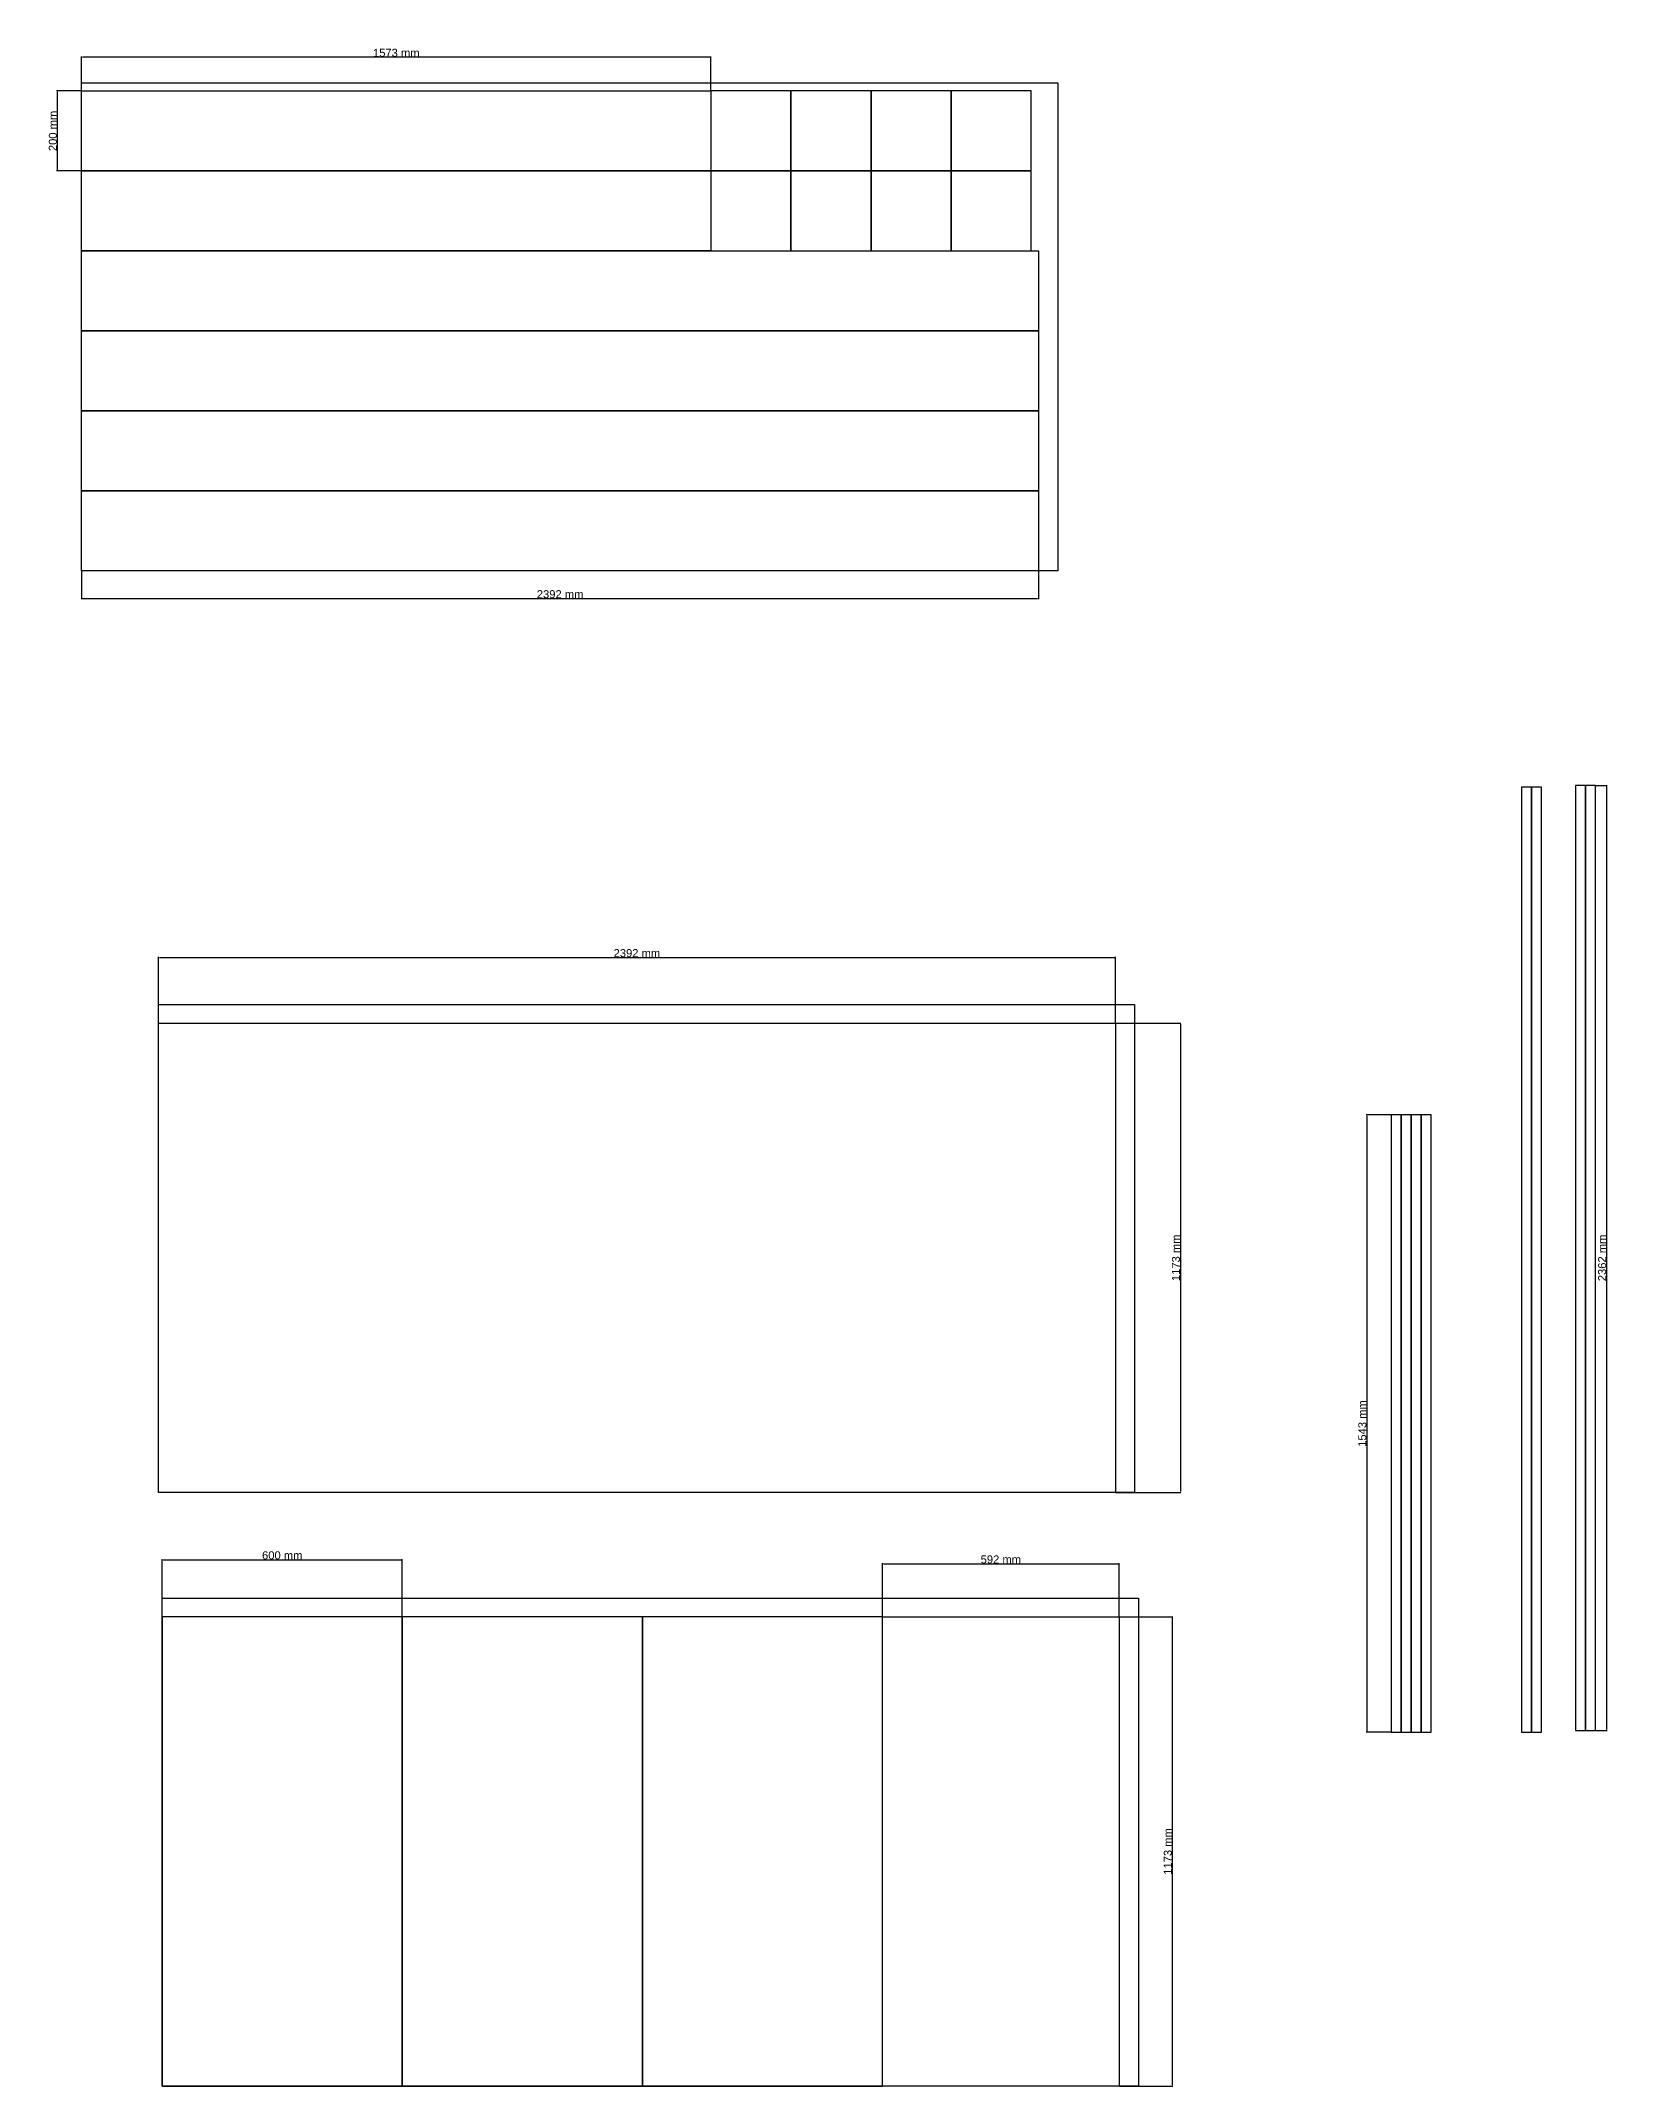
# Model space of a CAD drawing. Header units: millimetres. Extents: x -2408 to 21512, y -16072 to 7561.
# Drawn here: x 17580 to 21512, y -12760 to -7647 of the extents above; entities that cross this region are included whole.
import ezdxf

# ---------------------------------------------------------------- set-up
doc = ezdxf.new("R2010")
doc.units = ezdxf.units.MM
doc.styles.get("Standard").update_dxf_attribs({"font": 'arial.ttf'})
doc.dimstyles.new('Copy of ISO-25', dxfattribs={"dimtxt": 20, "dimasz": 2.5, "dimexe": 1.252, "dimexo": 0.625, "dimtad": 1, "dimdsep": 46, "dimtxsty": 'Standard', "dimcen": 2.5, "dimclrd": 2, "dimclre": 2, "dimclrt": 1, "dimadec": 0, "dimazin": 0, "dimtfac": 1, "dimtmove": 0, "dimatfit": 3, "dimfxl": 1, "dimarcsym": 0})

# ---------------------------------------------------------------- blocks, each defined once
blk = doc.blocks.new('*D113')
at = {"color": 2, "lineweight": -2, "transparency": 16777216}
for p, q in [((17681.1, -7772.5), (17619.3, -7772.5)), ((17620.6, -7775), (17620.6, -7970)), ((17681.1, -7972.5), (17619.3, -7972.5))]:
    blk.add_line(p, q, dxfattribs=at)
at = {"color": 2, "transparency": 16777216}
for points in [[(17620.2, -7775), (17621, -7775), (17620.6, -7772.5)], [(17620.2, -7970), (17621, -7970), (17620.6, -7972.5)]]:
    blk.add_solid(points, dxfattribs=at)
at = {"layer": 'Defpoints', "color": 0, "transparency": 16777216}
for p in [(17681.7, -7772.5), (17620.6, -7972.5), (17681.7, -7972.5)]:
    blk.add_point(p, dxfattribs=at)
at = {"color": 1, "transparency": 16777216, "insert": (17609.8, -7872.5), "char_height": 20, "attachment_point": 5, "rotation": 90}
blk.add_mtext('200 mm', dxfattribs=at)
blk = doc.blocks.new('*D114')
at = {"color": 2, "lineweight": -2, "transparency": 16777216}
for p, q in [((17681.7, -7771.8), (17681.7, -7686.8)), ((19252.2, -7688.1), (17684.2, -7688.1)), ((19254.7, -7771.8), (19254.7, -7686.8))]:
    blk.add_line(p, q, dxfattribs=at)
at = {"color": 2, "transparency": 16777216}
for points in [[(17684.2, -7687.7), (17684.2, -7688.5), (17681.7, -7688.1)], [(19252.2, -7687.7), (19252.2, -7688.5), (19254.7, -7688.1)]]:
    blk.add_solid(points, dxfattribs=at)
at = {"layer": 'Defpoints', "color": 0, "transparency": 16777216}
for p in [(17681.7, -7688.1), (17681.7, -7772.5), (19254.7, -7772.5)]:
    blk.add_point(p, dxfattribs=at)
at = {"color": 1, "transparency": 16777216, "insert": (18468.2, -7677.3), "char_height": 20, "attachment_point": 5}
blk.add_mtext('1573 mm', dxfattribs=at)
blk = doc.blocks.new('*D115')
at = {"color": 2, "lineweight": -2, "transparency": 16777216}
for p, q in [((17681.7, -8973.1), (17681.7, -9042.8)), ((20073.7, -8973.1), (20073.7, -9042.8)), ((17684.2, -9041.6), (20071.2, -9041.6))]:
    blk.add_line(p, q, dxfattribs=at)
at = {"color": 2, "transparency": 16777216}
for points in [[(17684.2, -9041.1), (17684.2, -9042), (17681.7, -9041.6)], [(20071.2, -9041.1), (20071.2, -9042), (20073.7, -9041.6)]]:
    blk.add_solid(points, dxfattribs=at)
at = {"layer": 'Defpoints', "color": 0, "transparency": 16777216}
for p in [(17681.7, -8972.5), (20073.7, -8972.5), (20073.7, -9041.6)]:
    blk.add_point(p, dxfattribs=at)
at = {"color": 1, "transparency": 16777216, "insert": (18877.7, -9030.7), "char_height": 20, "attachment_point": 5}
blk.add_mtext('2392 mm', dxfattribs=at)
blk = doc.blocks.new('*D123')
at = {"color": 2, "lineweight": -2, "transparency": 16777216}
for p, q in [((20954.3, -10332.3), (20892.4, -10332.3)), ((20893.7, -10334.8), (20893.7, -11872.8)), ((20954.3, -11875.3), (20892.4, -11875.3))]:
    blk.add_line(p, q, dxfattribs=at)
at = {"color": 2, "transparency": 16777216}
for points in [[(20893.3, -10334.8), (20894.1, -10334.8), (20893.7, -10332.3)], [(20893.3, -11872.8), (20894.1, -11872.8), (20893.7, -11875.3)]]:
    blk.add_solid(points, dxfattribs=at)
at = {"layer": 'Defpoints', "color": 0, "transparency": 16777216}
for p in [(20954.9, -10332.3), (20893.7, -11875.3), (20954.9, -11875.3)]:
    blk.add_point(p, dxfattribs=at)
at = {"color": 1, "transparency": 16777216, "insert": (20882.8, -11103.8), "char_height": 20, "attachment_point": 5, "rotation": 90}
blk.add_mtext('1543 mm', dxfattribs=at)
blk = doc.blocks.new('*D124')
at = {"color": 2, "lineweight": -2, "transparency": 16777216}
for p, q in [((21466.1, -9508.8), (21494.3, -9508.8)), ((21493, -9511.3), (21493, -11868.3)), ((21466.1, -11870.8), (21494.3, -11870.8))]:
    blk.add_line(p, q, dxfattribs=at)
at = {"color": 2, "transparency": 16777216}
for points in [[(21492.6, -9511.3), (21493.4, -9511.3), (21493, -9508.8)], [(21492.6, -11868.3), (21493.4, -11868.3), (21493, -11870.8)]]:
    blk.add_solid(points, dxfattribs=at)
at = {"layer": 'Defpoints', "color": 0, "transparency": 16777216}
for p in [(21465.5, -9508.8), (21465.5, -11870.8), (21493, -11870.8)]:
    blk.add_point(p, dxfattribs=at)
at = {"color": 1, "transparency": 16777216, "insert": (21482.2, -10689.8), "char_height": 20, "attachment_point": 5, "rotation": 90}
blk.add_mtext('2362 mm', dxfattribs=at)
blk = doc.blocks.new('*D129')
at = {"color": 2, "lineweight": -2, "transparency": 16777216}
for p, q in [((17873.6, -10102.4), (17873.6, -9937.5)), ((17876.1, -9938.7), (20263.1, -9938.7)), ((20265.6, -10102.4), (20265.6, -9937.5))]:
    blk.add_line(p, q, dxfattribs=at)
at = {"color": 2, "transparency": 16777216}
for points in [[(17876.1, -9938.3), (17876.1, -9939.1), (17873.6, -9938.7)], [(20263.1, -9938.3), (20263.1, -9939.1), (20265.6, -9938.7)]]:
    blk.add_solid(points, dxfattribs=at)
at = {"layer": 'Defpoints', "color": 0, "transparency": 16777216}
for p in [(20265.6, -9938.7), (17873.6, -10103), (20265.6, -10103)]:
    blk.add_point(p, dxfattribs=at)
at = {"color": 1, "transparency": 16777216, "insert": (19069.6, -9927.9), "char_height": 20, "attachment_point": 5}
blk.add_mtext('2392 mm', dxfattribs=at)
blk = doc.blocks.new('*D130')
at = {"color": 2, "lineweight": -2, "transparency": 16777216}
for p, q in [((20266.2, -10103), (20429.1, -10103)), ((20427.9, -10105.5), (20427.9, -11273.5)), ((20266.2, -11276), (20429.1, -11276))]:
    blk.add_line(p, q, dxfattribs=at)
at = {"color": 2, "transparency": 16777216}
for points in [[(20427.5, -10105.5), (20428.3, -10105.5), (20427.9, -10103)], [(20427.5, -11273.5), (20428.3, -11273.5), (20427.9, -11276)]]:
    blk.add_solid(points, dxfattribs=at)
at = {"layer": 'Defpoints', "color": 0, "transparency": 16777216}
for p in [(20265.6, -10103), (20265.6, -11276), (20427.9, -11276)]:
    blk.add_point(p, dxfattribs=at)
at = {"color": 1, "transparency": 16777216, "insert": (20417, -10689.5), "char_height": 20, "attachment_point": 5, "rotation": 90}
blk.add_mtext('1173 mm', dxfattribs=at)
blk = doc.blocks.new('*D131')
at = {"color": 2, "lineweight": -2, "transparency": 16777216}
for p, q in [((17883.2, -11586.5), (17883.2, -11443)), ((17885.7, -11444.2), (18480.7, -11444.2)), ((18483.2, -11586.5), (18483.2, -11443))]:
    blk.add_line(p, q, dxfattribs=at)
at = {"color": 2, "transparency": 16777216}
for points in [[(17885.7, -11443.8), (17885.7, -11444.6), (17883.2, -11444.2)], [(18480.7, -11443.8), (18480.7, -11444.6), (18483.2, -11444.2)]]:
    blk.add_solid(points, dxfattribs=at)
at = {"layer": 'Defpoints', "color": 0, "transparency": 16777216}
for p in [(18483.2, -11444.2), (17883.2, -11587.1), (18483.2, -11587.1)]:
    blk.add_point(p, dxfattribs=at)
at = {"color": 1, "transparency": 16777216, "insert": (18183.2, -11433.4), "char_height": 20, "attachment_point": 5}
blk.add_mtext('600 mm', dxfattribs=at)
blk = doc.blocks.new('*D132')
at = {"color": 2, "lineweight": -2, "transparency": 16777216}
for p, q in [((19683.2, -11586.5), (19683.2, -11453.1)), ((19685.7, -11454.4), (20272.7, -11454.4)), ((20275.2, -11586.5), (20275.2, -11453.1))]:
    blk.add_line(p, q, dxfattribs=at)
at = {"color": 2, "transparency": 16777216}
for points in [[(19685.7, -11454), (19685.7, -11454.8), (19683.2, -11454.4)], [(20272.7, -11454), (20272.7, -11454.8), (20275.2, -11454.4)]]:
    blk.add_solid(points, dxfattribs=at)
at = {"layer": 'Defpoints', "color": 0, "transparency": 16777216}
for p in [(20275.2, -11454.4), (19683.2, -11587.1), (20275.2, -11587.1)]:
    blk.add_point(p, dxfattribs=at)
at = {"color": 1, "transparency": 16777216, "insert": (19979.2, -11443.6), "char_height": 20, "attachment_point": 5}
blk.add_mtext('592 mm', dxfattribs=at)
blk = doc.blocks.new('*D133')
at = {"color": 2, "lineweight": -2, "transparency": 16777216}
for p, q in [((20275.8, -11587.1), (20408.8, -11587.1)), ((20407.5, -11589.6), (20407.5, -12757.6)), ((20275.8, -12760.1), (20408.8, -12760.1))]:
    blk.add_line(p, q, dxfattribs=at)
at = {"color": 2, "transparency": 16777216}
for points in [[(20407.1, -11589.6), (20407.9, -11589.6), (20407.5, -11587.1)], [(20407.1, -12757.6), (20407.9, -12757.6), (20407.5, -12760.1)]]:
    blk.add_solid(points, dxfattribs=at)
at = {"layer": 'Defpoints', "color": 0, "transparency": 16777216}
for p in [(20275.2, -11587.1), (20275.2, -12760.1), (20407.5, -12760.1)]:
    blk.add_point(p, dxfattribs=at)
at = {"color": 1, "transparency": 16777216, "insert": (20396.7, -12173.6), "char_height": 20, "attachment_point": 5, "rotation": 90}
blk.add_mtext('1173 mm', dxfattribs=at)

msp = doc.modelspace()

# ---------------------------------------------------------------- linework, layer by layer
at = {"color": 2}
for points in [[(17681.725, -7752.458), (20121.725, -7752.458), (20121.725, -8972.458), (17681.725, -8972.458)], [(17873.596, -10056.008), (20313.596, -10056.008), (20313.596, -11276.008), (17873.596, -11276.008)], [(17883.219, -11540.095), (20323.219, -11540.095), (20323.219, -12760.095), (17883.219, -12760.095)]]:
    msp.add_lwpolyline(points, close=True, dxfattribs=at)
for points in [[(17681.725, -7972.458), (17681.725, -7772.458), (19254.725, -7772.458), (19254.725, -7972.458), (17681.725, -7972.458)], [(19454.725, -7772.458), (19254.725, -7772.458), (19254.725, -7972.458), (19454.725, -7972.458), (19454.725, -7772.458)], [(19654.725, -7772.458), (19454.725, -7772.458), (19454.725, -7972.458), (19654.725, -7972.458), (19654.725, -7772.458)], [(19854.725, -7772.458), (19654.725, -7772.458), (19654.725, -7972.458), (19854.725, -7972.458), (19854.725, -7772.458)], [(20054.725, -7772.458), (19854.725, -7772.458), (19854.725, -7972.458), (20054.725, -7972.458), (20054.725, -7772.458)], [(17681.725, -8172.458), (17681.725, -7972.458), (19254.725, -7972.458), (19254.725, -8172.458), (17681.725, -8172.458)], [(19454.725, -7972.458), (19254.725, -7972.458), (19254.725, -8172.458), (19454.725, -8172.458), (19454.725, -7972.458)], [(19654.725, -7972.458), (19454.725, -7972.458), (19454.725, -8172.458), (19654.725, -8172.458), (19654.725, -7972.458)], [(19854.725, -7972.458), (19654.725, -7972.458), (19654.725, -8172.458), (19854.725, -8172.458), (19854.725, -7972.458)], [(20054.725, -7972.458), (19854.725, -7972.458), (19854.725, -8172.458), (20054.725, -8172.458), (20054.725, -7972.458)], [(17681.725, -8372.458), (17681.725, -8172.458), (20073.725, -8172.458), (20073.725, -8372.458), (17681.725, -8372.458)], [(17681.725, -8572.458), (17681.725, -8372.458), (20073.725, -8372.458), (20073.725, -8572.458), (17681.725, -8572.458)], [(17681.725, -8772.458), (17681.725, -8572.458), (20073.725, -8572.458), (20073.725, -8772.458), (17681.725, -8772.458)], [(17681.725, -8972.458), (17681.725, -8772.458), (20073.725, -8772.458), (20073.725, -8972.458), (17681.725, -8972.458)], [(21415.488, -11870.759), (21440.488, -11870.759), (21440.488, -9508.759), (21415.488, -9508.759), (21415.488, -11870.759)], [(21440.488, -11870.759), (21465.488, -11870.759), (21465.488, -9508.759), (21440.488, -9508.759), (21440.488, -11870.759)], [(21280.254, -11875.347), (21305.254, -11875.347), (21305.254, -9513.347), (21280.254, -9513.347), (21280.254, -11875.347)], [(21305.254, -11875.347), (21330.254, -11875.347), (21330.254, -9513.347), (21305.254, -9513.347), (21305.254, -11875.347)], [(20979.924, -10332.347), (20954.924, -10332.347), (20954.924, -11875.347), (20979.924, -11875.347), (20979.924, -10332.347)], [(21004.924, -10332.347), (20979.924, -10332.347), (20979.924, -11875.347), (21004.924, -11875.347), (21004.924, -10332.347)], [(21029.924, -10332.347), (21004.924, -10332.347), (21004.924, -11875.347), (21029.924, -11875.347), (21029.924, -10332.347)], [(21054.924, -10332.347), (21029.924, -10332.347), (21029.924, -11875.347), (21054.924, -11875.347), (21054.924, -10332.347)], [(17883.219, -12760.095), (18483.219, -12760.095), (18483.219, -11587.095), (17883.219, -11587.095), (17883.219, -12760.095)], [(18483.219, -12760.095), (19083.219, -12760.095), (19083.219, -11587.095), (18483.219, -11587.095), (18483.219, -12760.095)], [(19083.219, -12760.095), (19683.219, -12760.095), (19683.219, -11587.095), (19083.219, -11587.095), (19083.219, -12760.095)], [(19683.219, -11587.095), (20275.219, -11587.095), (20275.219, -12760.095), (19683.219, -12760.095), (19683.219, -11587.095)]]:
    msp.add_lwpolyline(points)
msp.add_lwpolyline([(17873.596, -10103.008), (20265.596, -10103.008), (20265.596, -11276.008), (17873.596, -11276.008)], close=True)

# ---------------------------------------------------------------- dimensions: what is measured, and where the dimension line sits
for base, p1, p2, picture, middle in [((17681.725, -7688.095), (19254.725, -7772.458), (17681.725, -7772.458), '*D114', (18468.225, -7677.251)), ((20073.725, -9041.566), (17681.725, -8972.458), (20073.725, -8972.458), '*D115', (18877.725, -9030.723)), ((20265.596, -9938.729), (17873.596, -10103.008), (20265.596, -10103.008), '*D129', (19069.596, -9927.886)), ((18483.219, -11444.216), (17883.219, -11587.095), (18483.219, -11587.095), '*D131', (18183.219, -11433.38)), ((20275.219, -11454.389), (19683.219, -11587.095), (20275.219, -11587.095), '*D132', (19979.219, -11443.552))]:
    dim = msp.add_linear_dim(base=base, p1=p1, p2=p2, dimstyle='Copy of ISO-25', override={"dimpost": ' mm'})
    dim.commit()
    dim.dimension.update_dxf_attribs({"geometry": picture, "text_midpoint": middle})
for base, p1, p2, picture, middle in [((17620.595, -7972.458), (17681.725, -7772.458), (17681.725, -7972.458), '*D113', (17609.759, -7872.458)), ((21493.028, -11870.759), (21465.488, -9508.759), (21465.488, -11870.759), '*D124', (21482.185, -10689.759)), ((20427.878, -11276.008), (20265.596, -10103.008), (20265.596, -11276.008), '*D130', (20417.034, -10689.508)), ((20893.68, -11875.347), (20954.924, -10332.347), (20954.924, -11875.347), '*D123', (20882.837, -11103.847)), ((20407.519, -12760.095), (20275.219, -11587.095), (20275.219, -12760.095), '*D133', (20396.676, -12173.595))]:
    dim = msp.add_linear_dim(base=base, p1=p1, p2=p2, angle=90, dimstyle='Copy of ISO-25', override={"dimpost": ' mm'})
    dim.commit()
    dim.dimension.update_dxf_attribs({"geometry": picture, "text_midpoint": middle})

doc.saveas('drawing.dxf')
